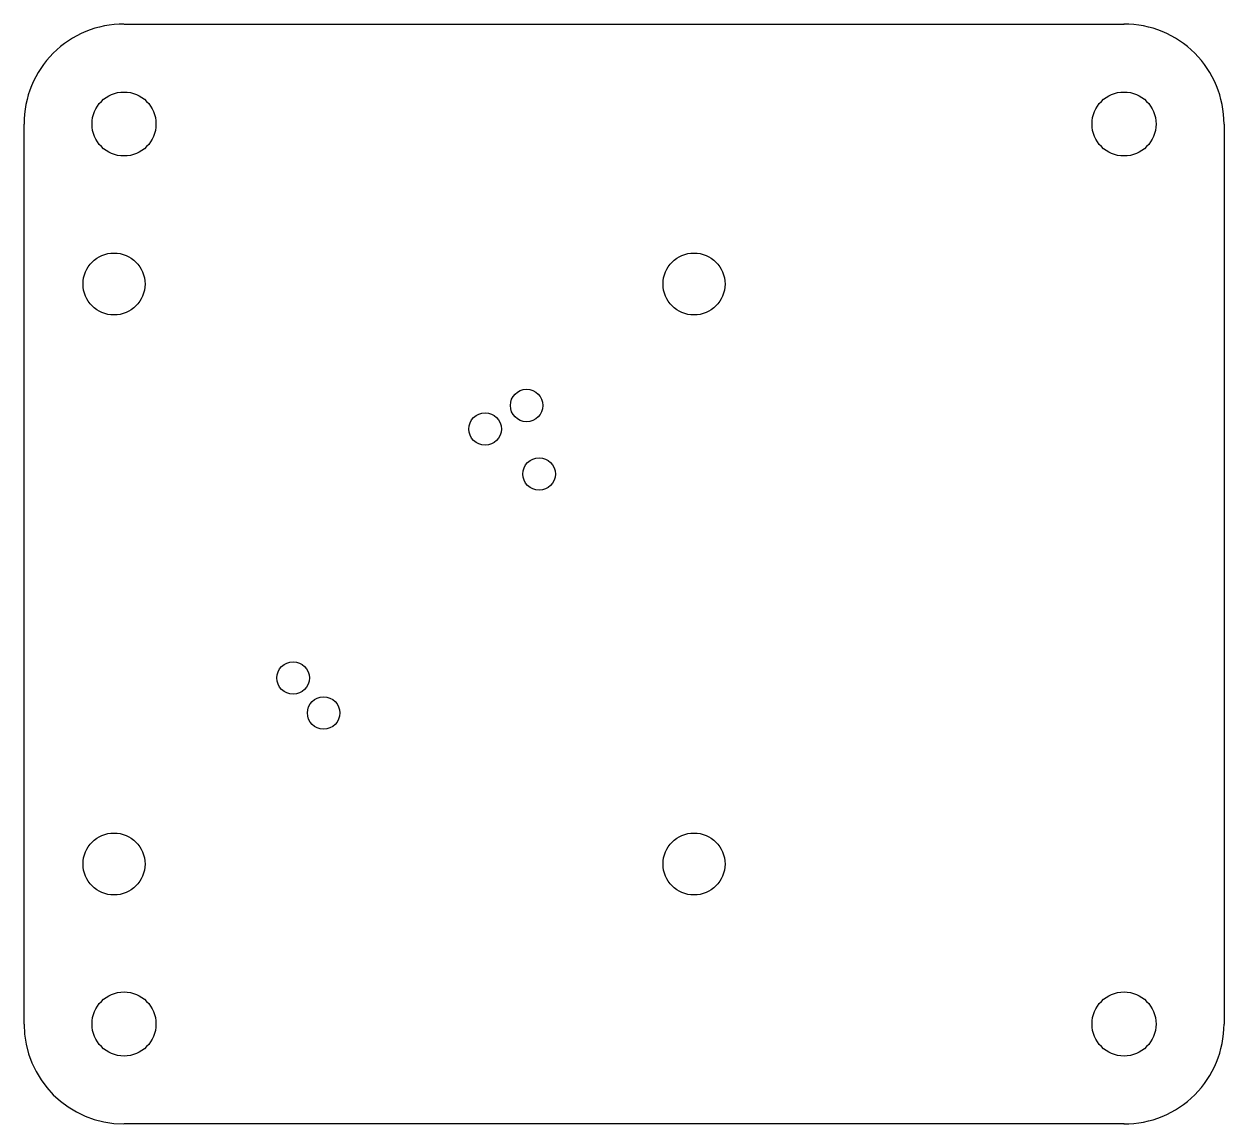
# Model space of a CAD drawing. Extents: x 84.5 to 144.5, y 53.5 to 108.5.
import ezdxf

# ---------------------------------------------------------------- set-up
doc = ezdxf.new("R2010")
doc.units = 0
doc.layers.get('0').update_dxf_attribs({"linetype": 'CONTINUOUS'})

msp = doc.modelspace()

# ---------------------------------------------------------------- linework, layer by layer
at = {"color": 7}
for p, q in [((89.5, 108.5), (139.5, 108.5)), ((84.5, 58.5), (84.5, 103.5)), ((144.5, 103.5), (144.5, 58.5)), ((139.5, 53.5), (89.5, 53.5))]:
    msp.add_line(p, q, dxfattribs=at)
for centre, radius in [((89.5, 103.5), 1.6), ((139.5, 103.5), 1.6), ((89, 95.5), 1.55), ((118, 95.5), 1.55), ((109.629997, 89.425003), 0.8128), ((107.555, 88.25), 0.8128), ((110.254997, 86), 0.8128), ((97.955002, 75.800003), 0.8128), ((99.480003, 74.050003), 0.8128), ((89, 66.5), 1.55), ((118, 66.5), 1.55), ((89.5, 58.5), 1.6), ((139.5, 58.5), 1.6)]:
    msp.add_circle(centre, radius, dxfattribs=at)
for centre, start, end in [((89.5, 103.5), 90.000003, 180.000005), ((139.5, 103.5), 0, 90.000003), ((89.5, 58.5), 180.000005, 269.999997), ((139.5, 58.5), 269.999997, 360)]:
    msp.add_arc(centre, 5, start, end, dxfattribs=at)

doc.saveas('drawing.dxf')
